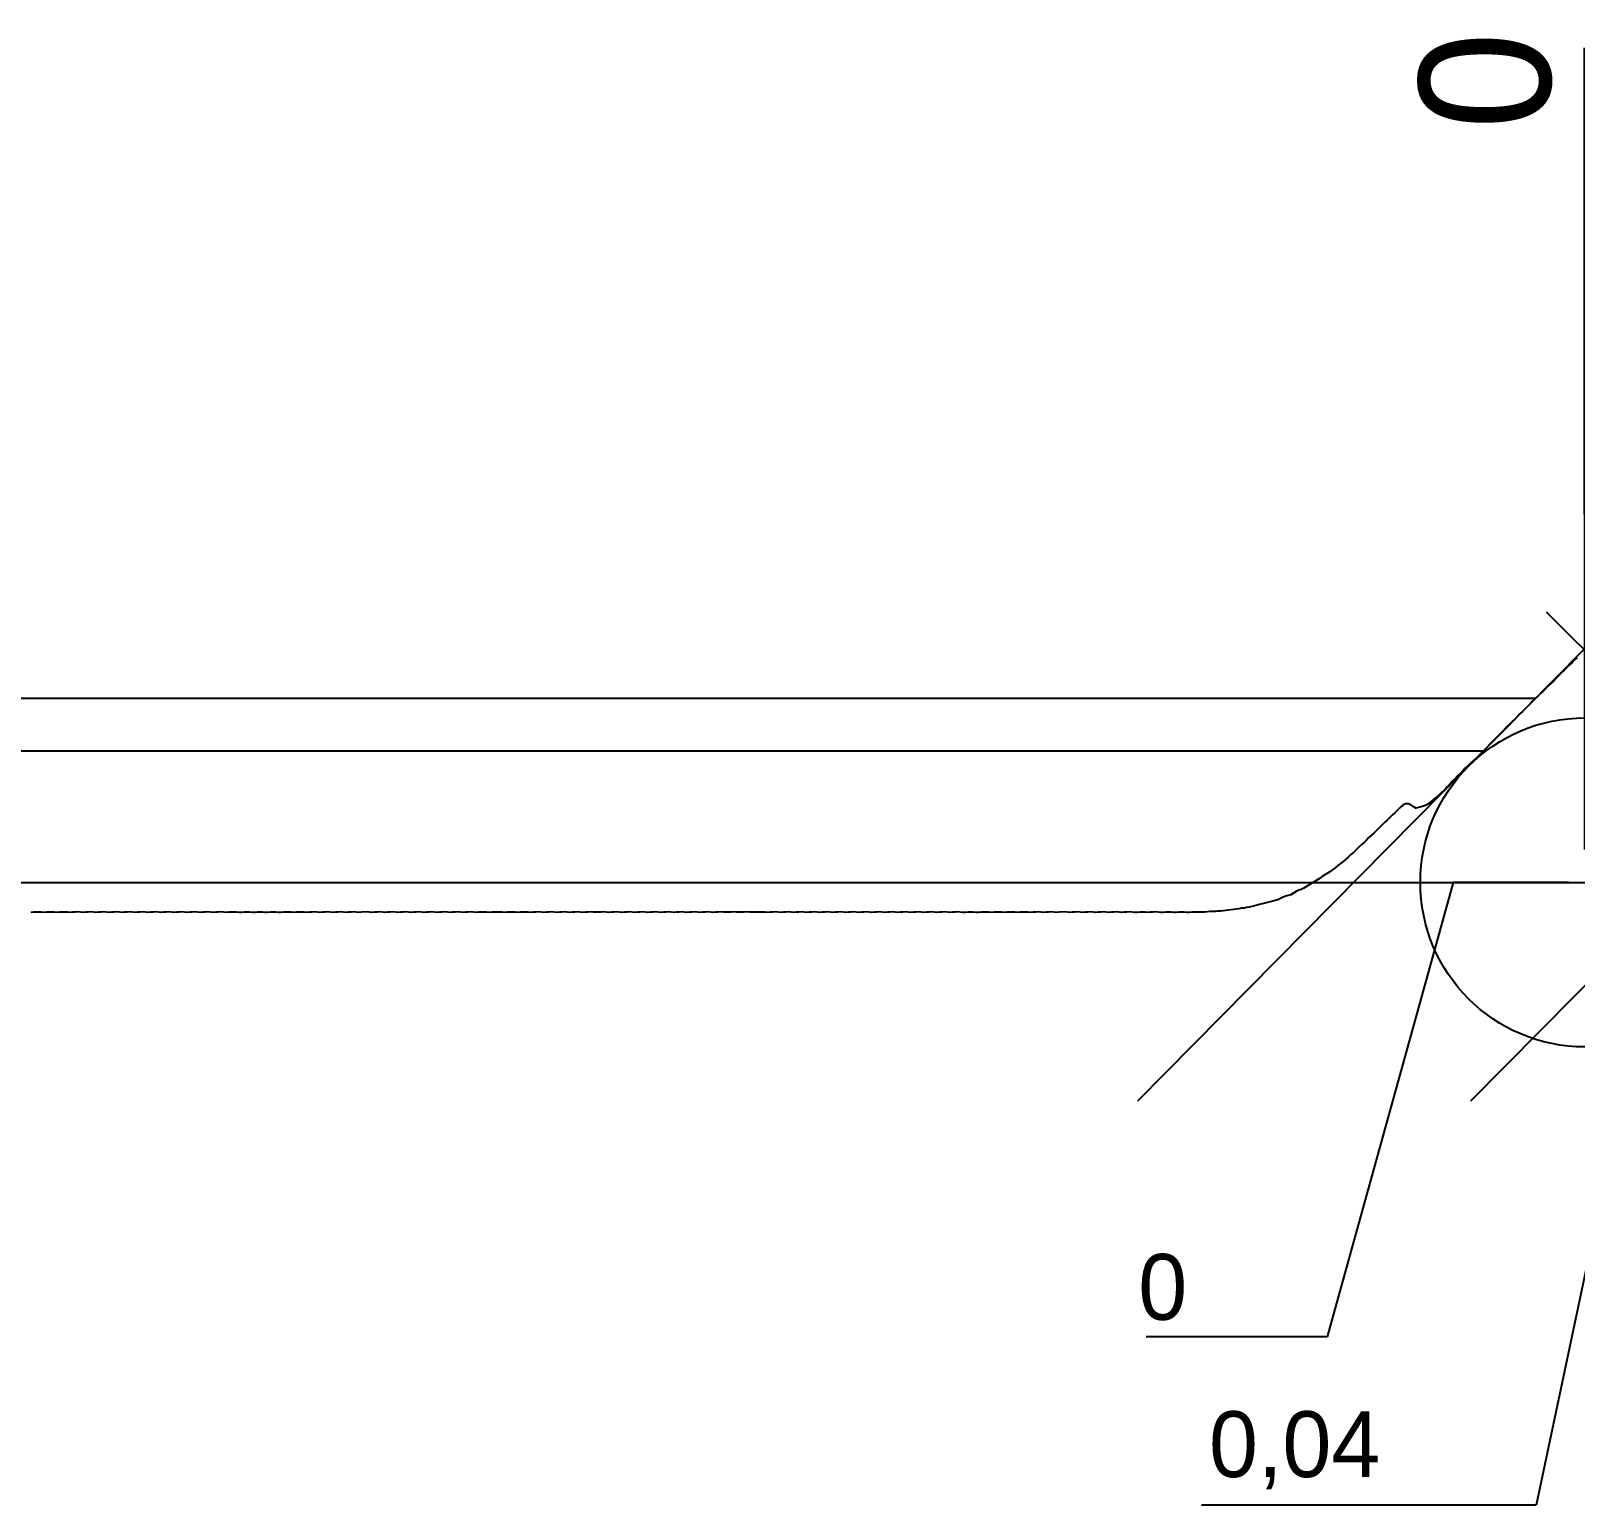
# Model space of a CAD drawing. Header units: millimetres. Extents: x -3.81 to 3.37, y -2.03 to 3.33.
# Drawn here: x -3.3 to -2.713, y 2.344 to 2.904 of the extents above; entities that cross this region are included whole.
import ezdxf

# ---------------------------------------------------------------- set-up
doc = ezdxf.new("R2010")
doc.units = ezdxf.units.MM
doc.dimstyles.new('ISO-25', dxfattribs={"dimtxt": 2.5, "dimasz": 2.5, "dimexe": 1.25, "dimexo": 0.625, "dimtad": 1, "dimtxsty": 'Standard', "dimcen": 2.5, "dimadec": 0, "dimazin": 0, "dimtfac": 1, "dimtmove": 0, "dimatfit": 3, "dimfxl": 0, "dimarcsym": 0})

# ---------------------------------------------------------------- blocks, each defined once
blk = doc.blocks.new('*D218')
at = {"color": 0, "lineweight": -2}
for p, q in [((-2.75931, 2.58066), (-2.80715, 2.40804)), ((-2.71556, 2.58066), (-2.75931, 2.58066)), ((-2.80715, 2.40804), (-2.8759, 2.40804))]:
    blk.add_line(p, q, dxfattribs=at)
at = {"layer": 'Defpoints', "color": 0}
for p in [(-2.70931, 2.58066), (-2.70931, 2.58066), (-2.85715, 2.40804)]:
    blk.add_point(p, dxfattribs=at)
at = {"color": 0, "insert": (-2.86965, 2.42679), "char_height": 0.025, "attachment_point": 5}
blk.add_mtext('0', dxfattribs=at)
blk = doc.blocks.new('*D217')
at = {"color": 0, "lineweight": -2}
for p, q in [((-2.67787, 2.5807), (-2.72787, 2.34405)), ((-2.58872, 2.5807), (-2.67787, 2.5807)), ((-2.72787, 2.34405), (-2.85496, 2.34405))]:
    blk.add_line(p, q, dxfattribs=at)
at = {"layer": 'Defpoints', "color": 0}
for p in [(-2.70931, 2.58066), (-2.58247, 2.5807), (-2.77787, 2.34405)]:
    blk.add_point(p, dxfattribs=at)
at = {"color": 0, "insert": (-2.81954, 2.36489), "char_height": 0.025, "attachment_point": 5}
blk.add_mtext('0,04', dxfattribs=at)
blk = doc.blocks.new('*D173')
at = {"color": 0, "lineweight": -2}
for p, q in [((-2.70948, 2.76029), (-2.70948, 2.89779)), ((-2.70931, 2.68066), (-2.70948, 2.76029)), ((-2.70931, 2.59316), (-2.70931, 2.68066))]:
    blk.add_line(p, q, dxfattribs=at)
at = {"layer": 'Defpoints', "color": 0}
for p in [(-2.70948, 2.86029), (-2.70931, 2.58066), (-2.70931, 2.58066)]:
    blk.add_point(p, dxfattribs=at)
at = {"color": 0, "insert": (-2.74698, 2.88529), "char_height": 0.05, "attachment_point": 5, "rotation": 90}
blk.add_mtext('0', dxfattribs=at)

msp = doc.modelspace()

# ---------------------------------------------------------------- linework, layer by layer
for p, q in [((-2.69565186, 2.68344973), (-2.87922885, 2.49750989)), ((-2.56867451, 2.68344638), (-2.7528072, 2.49750656)), ((-2.72408104, 2.68345048), (-2.53695433, 2.49750087))]:
    msp.add_line(p, q)
msp.add_xline((-2.70930762, 2.5806592), (1, 0))
for p in [(-2.72816914, 2.65051527), (-2.74791395, 2.63051527)]:
    msp.add_ray(p, (-1, 0))
at = {"color": 1}
msp.add_lwpolyline([(-2.7122139, 2.66611948), (-2.71320439, 2.66521746), (-2.71419327, 2.66426893), (-2.71517883, 2.6633255), (-2.71616602, 2.66227036), (-2.71716294, 2.66133578), (-2.7181486, 2.66037385), (-2.71913578, 2.65939346), (-2.72012457, 2.6583654), (-2.72111668, 2.65729134), (-2.72210716, 2.65637642), (-2.72309112, 2.65543229), (-2.72408148, 2.65447137), (-2.72507044, 2.65349862), (-2.72606245, 2.65252784), (-2.72704645, 2.65157004), (-2.72803364, 2.65064253), (-2.72902734, 2.64970018), (-2.73001457, 2.64868294), (-2.73100018, 2.64766292), (-2.73298108, 2.64562287), (-2.73396835, 2.64467183), (-2.73495713, 2.64368101), (-2.73594592, 2.6427282), (-2.73693642, 2.64177739), (-2.73792525, 2.64079823), (-2.73891246, 2.63977141), (-2.73989966, 2.6387347), (-2.7408918, 2.63769734), (-2.7418806, 2.63668326), (-2.74286616, 2.63571975), (-2.74385339, 2.63476079), (-2.7448471, 2.63372826), (-2.74583919, 2.63268012), (-2.74682476, 2.63166585), (-2.74781195, 2.63061234), (-2.74879767, 2.629672), (-2.74978971, 2.62868214), (-2.75077689, 2.62770461), (-2.75176246, 2.62686593), (-2.75275938, 2.62593184), (-2.7537434, 2.62495771), (-2.75473543, 2.62401833), (-2.75572101, 2.62306154), (-2.75671154, 2.62206774), (-2.75770359, 2.62111551), (-2.75869559, 2.6200265), (-2.75967635, 2.61902498), (-2.76066685, 2.61801709), (-2.76165408, 2.61699096), (-2.76265255, 2.61565654), (-2.7636317, 2.61496617), (-2.76462384, 2.6139857), (-2.76561106, 2.61307742), (-2.76659822, 2.61235824), (-2.76758059, 2.61149419), (-2.76857268, 2.61067184), (-2.76956632, 2.60995367), (-2.77054868, 2.60959579), (-2.77153583, 2.6093649), (-2.77252472, 2.60910419), (-2.77351187, 2.60885611), (-2.77448615, 2.60950632), (-2.77548128, 2.61012633), (-2.77647974, 2.61048048), (-2.77747017, 2.61047358), (-2.77846213, 2.61004667), (-2.77945413, 2.60917137), (-2.78044142, 2.60815193), (-2.78143025, 2.60722631), (-2.78242067, 2.60630393), (-2.78340786, 2.60533025), (-2.78439996, 2.60431807), (-2.78538722, 2.60338206), (-2.78637279, 2.60241997), (-2.7873648, 2.60146654), (-2.78835212, 2.60047962), (-2.78934091, 2.59956048), (-2.79032809, 2.59856773), (-2.79131692, 2.59769629), (-2.79230902, 2.59669949), (-2.79329946, 2.59575308), (-2.79428506, 2.59490189), (-2.79527546, 2.59391006), (-2.79626439, 2.59292503), (-2.79725318, 2.59198172), (-2.79824038, 2.59124106), (-2.79922917, 2.59030837), (-2.80022288, 2.58937074), (-2.80120528, 2.58851015), (-2.80219409, 2.58781311), (-2.80318447, 2.58714372), (-2.80417821, 2.58623045), (-2.80516222, 2.58540664), (-2.80614777, 2.58472165), (-2.80713655, 2.5840793), (-2.80812863, 2.583497), (-2.80911905, 2.58289764), (-2.81010304, 2.58216795), (-2.81109181, 2.58157689), (-2.81208394, 2.58084246), (-2.81307271, 2.58040698), (-2.81406312, 2.57970692), (-2.81504868, 2.57915035), (-2.8160392, 2.57846373), (-2.81702475, 2.5780332), (-2.81801514, 2.57767979), (-2.8190023, 2.57722461), (-2.82098003, 2.57595114), (-2.82196716, 2.57572118), (-2.82295432, 2.57545403), (-2.82394799, 2.57510858), (-2.82493684, 2.57456734), (-2.82592077, 2.57407613), (-2.82691114, 2.57381515), (-2.82789842, 2.57357244), (-2.828892, 2.57323978), (-2.82987753, 2.57297382), (-2.83086151, 2.57271887), (-2.83185678, 2.5724784), (-2.83285043, 2.57224612), (-2.83383436, 2.57196969), (-2.8348199, 2.57177917), (-2.835812, 2.57147678), (-2.83680076, 2.57129155), (-2.83778789, 2.5711359), (-2.83877508, 2.57093046), (-2.83976556, 2.57084828), (-2.84075917, 2.57065439), (-2.84174148, 2.57048596), (-2.84272863, 2.57033919), (-2.84372073, 2.57018285), (-2.84470947, 2.57013303), (-2.8456966, 2.56997086), (-2.84668378, 2.56989265), (-2.84767423, 2.56978142), (-2.84866627, 2.5696946), (-2.849655, 2.56964389), (-2.85063732, 2.56960284), (-2.85163102, 2.56955167), (-2.85262298, 2.56943859), (-2.85360854, 2.56935718), (-2.85459729, 2.56931674), (-2.8555797, 2.56929883), (-2.8565749, 2.5694088), (-2.85756527, 2.56941402), (-2.85855242, 2.56933215), (-2.85954129, 2.56928889), (-2.86053004, 2.5692716), (-2.86151715, 2.56938335), (-2.86250594, 2.56941255), (-2.86349478, 2.56933021), (-2.86448517, 2.56929051), (-2.86546912, 2.56926325), (-2.86645946, 2.56937763), (-2.8674483, 2.5694185), (-2.8684403, 2.5693299), (-2.86942585, 2.56929291), (-2.8704146, 2.56925607), (-2.87140664, 2.56937875), (-2.87239703, 2.56942255), (-2.87338259, 2.56932801), (-2.87436812, 2.56929673), (-2.87535857, 2.56925433), (-2.87635216, 2.56937677), (-2.87733771, 2.56941711), (-2.87832646, 2.56933156), (-2.87931534, 2.56929368), (-2.88030248, 2.56924753), (-2.88129284, 2.56937503), (-2.88227998, 2.56943105), (-2.88327046, 2.56935079), (-2.88425764, 2.56930511), (-2.88524312, 2.56924359), (-2.88623351, 2.56938102), (-2.88722716, 2.56944024), (-2.88821277, 2.56936296), (-2.88920311, 2.56931426), (-2.89018543, 2.56924737), (-2.89117908, 2.56938805), (-2.89216946, 2.56943831), (-2.89315823, 2.56937196), (-2.89414377, 2.56931256), (-2.89513582, 2.56924412), (-2.89612299, 2.56937966), (-2.89711175, 2.56943201), (-2.89810211, 2.56936744), (-2.89908777, 2.5693075), (-2.90007973, 2.56925034), (-2.90106528, 2.56937043), (-2.90205402, 2.5694373), (-2.90304451, 2.56937226), (-2.90403486, 2.56930564), (-2.90502202, 2.5692452), (-2.90600594, 2.56935819), (-2.9070012, 2.56943119), (-2.90897715, 2.56930541), (-2.90996269, 2.56924667), (-2.91095316, 2.56935591), (-2.9119419, 2.56943073), (-2.91293549, 2.56938242), (-2.91391942, 2.5693039), (-2.91490987, 2.56925177), (-2.91589864, 2.56935142), (-2.9168858, 2.56942377), (-2.91787455, 2.56937596), (-2.91886499, 2.56929795), (-2.91985378, 2.56924373), (-2.92084093, 2.56933593), (-2.92182807, 2.56941636), (-2.92281855, 2.56937392), (-2.92381212, 2.56930398), (-2.92479767, 2.56924995), (-2.9257832, 2.56932176), (-2.92677364, 2.56940909), (-2.92776724, 2.56939029), (-2.92875601, 2.56931935), (-2.92974155, 2.56927042), (-2.93072717, 2.56931963), (-2.93171755, 2.56940527), (-2.93271114, 2.56939794), (-2.93369667, 2.56932467), (-2.93468712, 2.56927872), (-2.93567269, 2.5693053), (-2.93666145, 2.56939631), (-2.93765501, 2.569403), (-2.93864385, 2.56932595), (-2.93963264, 2.56927999), (-2.94061337, 2.56929247), (-2.94160532, 2.56938541), (-2.94259902, 2.56941729), (-2.94358777, 2.56933815), (-2.94457332, 2.56929169), (-2.94555725, 2.56928892), (-2.94655094, 2.56938923), (-2.94754132, 2.56943084), (-2.94853166, 2.56934947), (-2.9495172, 2.56930297), (-2.95050286, 2.56928714), (-2.95149806, 2.5694026), (-2.95248518, 2.56943899), (-2.95347232, 2.56935406), (-2.95446277, 2.56930888), (-2.95545155, 2.56929297), (-2.95643871, 2.56940696), (-2.95742584, 2.56944802), (-2.95841629, 2.56936372), (-2.95940829, 2.56932286), (-2.96039384, 2.56929444), (-2.96138097, 2.56941449), (-2.96237463, 2.56944856), (-2.96336502, 2.5693646), (-2.96434897, 2.56931733), (-2.9653329, 2.56928826), (-2.96632655, 2.56940877), (-2.96731854, 2.56945119), (-2.9683057, 2.56936831), (-2.96929445, 2.56932432), (-2.97027851, 2.56928551), (-2.97127207, 2.56940441), (-2.97226083, 2.56945764), (-2.97324797, 2.56938345), (-2.97423521, 2.5693283), (-2.9752256, 2.56927725), (-2.97621596, 2.56941151), (-2.97720149, 2.5694681), (-2.97819354, 2.56939457), (-2.97918233, 2.56933374), (-2.98016467, 2.56927195), (-2.98115502, 2.5694085), (-2.98214706, 2.5694596), (-2.98313906, 2.56938893), (-2.98412462, 2.56932382), (-2.98511016, 2.56926106), (-2.98610059, 2.56939417), (-2.98708937, 2.56946381), (-2.98807975, 2.56940017), (-2.98906689, 2.56932961), (-2.99005733, 2.56927859), (-2.9910445, 2.56939633), (-2.99203487, 2.56946408), (-2.99302362, 2.56940214), (-2.99400925, 2.56932806), (-2.99500285, 2.56927546), (-2.99697553, 2.56945863), (-2.99796919, 2.56940932), (-2.99895798, 2.5693332), (-2.99994514, 2.56928122), (-3.00093067, 2.56938331), (-3.00192115, 2.56945577), (-3.00290989, 2.56941314), (-3.00389706, 2.56932257), (-3.0048858, 2.56927044), (-3.00587785, 2.56937091), (-3.00686827, 2.56944712), (-3.0078554, 2.56940789), (-3.00884254, 2.56931821), (-3.00982977, 2.56927214), (-3.01082016, 2.56935577), (-3.01180892, 2.56943993), (-3.01279606, 2.56941433), (-3.01378811, 2.56932694), (-3.0147785, 2.5692821), (-3.01576405, 2.56935186), (-3.01674958, 2.56943534), (-3.01774484, 2.56939622), (-3.01873202, 2.56932535), (-3.0197224, 2.56928098), (-3.02070472, 2.56933525), (-3.02169515, 2.56942159), (-3.02269197, 2.56941715), (-3.02367592, 2.56934281), (-3.02466467, 2.56929662), (-3.0256519, 2.56932621), (-3.02664071, 2.56941954), (-3.02763426, 2.56942387), (-3.02861979, 2.56934875), (-3.02960867, 2.56930589), (-3.03059581, 2.56932212), (-3.03158457, 2.5694105), (-3.03257492, 2.56942982), (-3.03356697, 2.56935331), (-3.03455254, 2.56930546), (-3.03553649, 2.5693108), (-3.03653005, 2.56940802), (-3.0375221, 2.56943314), (-3.03850928, 2.56935153), (-3.03949483, 2.56930565), (-3.04047716, 2.56928948), (-3.04147562, 2.56940323), (-3.0424644, 2.56943623), (-3.04345157, 2.56935304), (-3.04444192, 2.56930936), (-3.04542915, 2.56928245), (-3.04641954, 2.56940362), (-3.04740669, 2.56945461), (-3.04839223, 2.56936748), (-3.04938589, 2.56932936), (-3.05037467, 2.56929476), (-3.05136022, 2.56942115), (-3.05234735, 2.56945333), (-3.05334101, 2.56936879), (-3.05433301, 2.56933075), (-3.05531536, 2.56928287), (-3.05630409, 2.56941288), (-3.05729614, 2.56945642), (-3.05828814, 2.56937624), (-3.05927048, 2.56932693), (-3.06025762, 2.56928503), (-3.06124967, 2.56941273), (-3.06224009, 2.56945974), (-3.06322882, 2.56938034), (-3.06421436, 2.56933342), (-3.06520163, 2.56927761), (-3.06619358, 2.56940828), (-3.06718074, 2.56946511), (-3.06817109, 2.56939154), (-3.06915993, 2.56933465), (-3.07015032, 2.56927058), (-3.07113426, 2.56940813), (-3.07212461, 2.56946866), (-3.07311506, 2.56940277), (-3.07410224, 2.56933874), (-3.0750894, 2.56927278), (-3.07607814, 2.56940662), (-3.07707018, 2.56945892), (-3.07805897, 2.56937319), (-3.07904774, 2.56933005), (-3.08003167, 2.56926633), (-3.08102214, 2.5693865), (-3.08201249, 2.56945019), (-3.08300447, 2.56939663), (-3.0839868, 2.5693241), (-3.08596766, 2.56938344), (-3.08695639, 2.56945081), (-3.08794513, 2.56940204), (-3.08893241, 2.56932429), (-3.08992276, 2.5692715), (-3.09091313, 2.56936996), (-3.09189866, 2.56944729), (-3.0928891, 2.56939921), (-3.09387789, 2.56932587), (-3.09486344, 2.56927169), (-3.09585379, 2.56937255), (-3.09684266, 2.56944552), (-3.09783623, 2.56938855), (-3.09882178, 2.56932031), (-3.09980892, 2.56926945), (-3.10079936, 2.56935142), (-3.10178493, 2.56943339), (-3.10277691, 2.56940404), (-3.10376566, 2.56932664), (-3.10475771, 2.5692781), (-3.10574328, 2.56934551), (-3.10673204, 2.56942771), (-3.10772078, 2.56940249), (-3.10871123, 2.56933066), (-3.10970162, 2.5692798), (-3.11068557, 2.56933411), (-3.1116727, 2.56941515), (-3.11266961, 2.5694016), (-3.11365675, 2.56933205), (-3.11464231, 2.56928509), (-3.11562623, 2.56931433), (-3.11661827, 2.5694065), (-3.11761188, 2.56941072), (-3.11859904, 2.56933645), (-3.11958939, 2.56928802), (-3.1205718, 2.56930611), (-3.1215654, 2.56939572), (-3.12255256, 2.5694155), (-3.12354131, 2.56933942), (-3.12453336, 2.56929509), (-3.12552054, 2.56928683), (-3.12650769, 2.56939367), (-3.12749483, 2.56941496), (-3.12848853, 2.56933652), (-3.12947566, 2.56929713), (-3.13046283, 2.56928436), (-3.13144996, 2.56939576), (-3.13244361, 2.569424), (-3.13342919, 2.56934355), (-3.13441795, 2.56930088), (-3.13540349, 2.56928493), (-3.13639396, 2.56939375), (-3.13738752, 2.56943613), (-3.13837308, 2.56935348), (-3.13936343, 2.56931022), (-3.14034906, 2.56928207), (-3.1413443, 2.56940089), (-3.14233142, 2.56944234), (-3.14331535, 2.56935459), (-3.1443058, 2.56931389), (-3.14529297, 2.56927489), (-3.14628173, 2.56939873), (-3.14727048, 2.56944126), (-3.14826253, 2.56935463), (-3.14925131, 2.56930725), (-3.15023687, 2.5692723), (-3.15122561, 2.56940015), (-3.15221609, 2.56944191), (-3.15320805, 2.56936591), (-3.1541936, 2.56931466), (-3.15517753, 2.56926268), (-3.15617279, 2.56939548), (-3.15716161, 2.56944442), (-3.15815034, 2.56937166), (-3.15913587, 2.56931941), (-3.16012475, 2.56926878), (-3.16111509, 2.56939552), (-3.16210225, 2.56945137), (-3.16309421, 2.56937363), (-3.16408144, 2.56932439), (-3.16506862, 2.56926314), (-3.16605899, 2.56939795), (-3.16704612, 2.56945164), (-3.16803822, 2.56938155), (-3.16902696, 2.56932528), (-3.17001413, 2.56925916), (-3.17100286, 2.56938616), (-3.17199009, 2.56944581), (-3.17396765, 2.56931987), (-3.17495639, 2.56925974), (-3.17594687, 2.56937906), (-3.17693722, 2.56944496), (-3.17792599, 2.56938158), (-3.17891152, 2.56931805), (-3.17990197, 2.56925738), (-3.18089239, 2.56936924), (-3.1818779, 2.56943974), (-3.18286986, 2.56939471), (-3.18385388, 2.56931233), (-3.18484749, 2.56925811), (-3.18583304, 2.56935947), (-3.18682017, 2.56943263), (-3.18781383, 2.56939174), (-3.18880105, 2.56930723), (-3.18978657, 2.56925603), (-3.1907737, 2.5693475), (-3.19176899, 2.5694244), (-3.19275774, 2.56938953), (-3.19374808, 2.56930994), (-3.19473526, 2.56926151), (-3.19571767, 2.56933054), (-3.1967113, 2.56941247), (-3.19770324, 2.56939088), (-3.19869038, 2.56930936), (-3.19968087, 2.56926186), (-3.2006664, 2.56931582), (-3.20165355, 2.56940227), (-3.20264551, 2.56938548), (-3.20363275, 2.56930989), (-3.20462474, 2.56926444), (-3.20560708, 2.56929172), (-3.20659422, 2.5693862), (-3.20758791, 2.56939799), (-3.20857666, 2.56932183), (-3.20956543, 2.56927757), (-3.21054775, 2.56928673), (-3.21154461, 2.56938415), (-3.21253664, 2.56940478), (-3.21352216, 2.5693236), (-3.21451091, 2.56927857), (-3.21549818, 2.56927395), (-3.21649013, 2.56938461), (-3.21747568, 2.5694154), (-3.21846443, 2.56933503), (-3.21945166, 2.56928865), (-3.22044044, 2.56928132), (-3.22143081, 2.56939168), (-3.22241955, 2.56942077), (-3.22341004, 2.56934411), (-3.22440039, 2.56930209), (-3.2253843, 2.56928233), (-3.22637147, 2.56939569), (-3.22736513, 2.56942533), (-3.22835391, 2.5693414), (-3.22934107, 2.56930062), (-3.23032661, 2.56927414), (-3.23131865, 2.56939457), (-3.23231064, 2.56943293), (-3.23329781, 2.56934422), (-3.23428334, 2.56930448), (-3.23527379, 2.56927216), (-3.23626581, 2.569395), (-3.23725293, 2.56943309), (-3.23824168, 2.56934542), (-3.23922895, 2.56929996), (-3.24021931, 2.56926598), (-3.24120646, 2.5693897), (-3.2421952, 2.56944313), (-3.24318725, 2.56936195), (-3.24417765, 2.56931163), (-3.2451632, 2.56926799), (-3.24614873, 2.5693955), (-3.24714081, 2.5694488), (-3.24813277, 2.56935874), (-3.24911669, 2.56931568), (-3.25010226, 2.56926366), (-3.25109751, 2.56939399), (-3.25208312, 2.56944958), (-3.25307667, 2.56938072), (-3.25405578, 2.56931966), (-3.25505108, 2.56925648), (-3.25603986, 2.56938719), (-3.25702533, 2.5694517), (-3.25801733, 2.56938539), (-3.25900456, 2.56932599), (-3.25999499, 2.56926389), (-3.26197085, 2.5694461), (-3.26296134, 2.56939222), (-3.26394848, 2.56932193), (-3.26493881, 2.569262), (-3.26592117, 2.56937583), (-3.26691482, 2.56944177), (-3.26790682, 2.56938187), (-3.26889077, 2.56931486), (-3.26987791, 2.5692589), (-3.27086999, 2.56936961), (-3.27186034, 2.56943624), (-3.2728475, 2.56939125), (-3.27383304, 2.5693059), (-3.27482513, 2.56925774), (-3.27581708, 2.56935501), (-3.27680263, 2.56942948), (-3.27778973, 2.56937704), (-3.27878343, 2.56929779), (-3.27977061, 2.56924936), (-3.28075772, 2.56933902), (-3.28174329, 2.569425), (-3.28273373, 2.56939979), (-3.28372895, 2.56931413), (-3.2847145, 2.56926655), (-3.28569842, 2.56933256), (-3.2866873, 2.56942067), (-3.28768407, 2.5693921), (-3.28867124, 2.56931872), (-3.28965677, 2.56926894), (-3.290644, 2.56931113), (-3.29163759, 2.56940812), (-3.29262476, 2.56939503), (-3.2936119, 2.56932366), (-3.29460395, 2.56927238), (-3.29558952, 2.56930066), (-3.29657824, 2.56939329), (-3.29757023, 2.56940519), (-3.29855908, 2.56932837), (-3.29954947, 2.56928396)], dxfattribs=at)
msp.add_circle((-2.70930762, 2.5806592), 0.0625)

# ---------------------------------------------------------------- dimensions: what is measured, and where the dimension line sits
at = {"color": 2}
for offset, dtype, override, picture, middle in [((-0.0001725591, 0.2796308633), 1, {"dimscale": 0.02, "dimdec": 6}, '*D173', (-2.7469801824, 2.885290064)), ((-0.1478375951, -0.1726167338), 0, {"dimscale": 0.01}, '*D218', (-2.8696452184, 2.4267924669))]:
    dim = msp.add_ordinate_dim(feature_location=(-2.7093076233, 2.5806592007), offset=offset, dtype=dtype, origin=(-2.7093076233, 2.5806592007), dimstyle='ISO-25', override=override, dxfattribs=at)
    dim.commit()
    dim.dimension.update_dxf_attribs({"geometry": picture, "text_midpoint": middle})
at = {"color": 3}
dim = msp.add_ordinate_dim(feature_location=(-2.58246557, 2.58069682), offset=(-0.19540723, -0.23664268), dtype=0, origin=(-2.70930762, 2.5806592), dimstyle='ISO-25', override={"dimscale": 0.01, "dimdec": 2, "dimlfac": 1000}, dxfattribs=at)
dim.commit()
dim.dimension.update_dxf_attribs({"geometry": '*D217', "text_midpoint": (-2.81953947, 2.36488747)})

doc.saveas('drawing.dxf')
